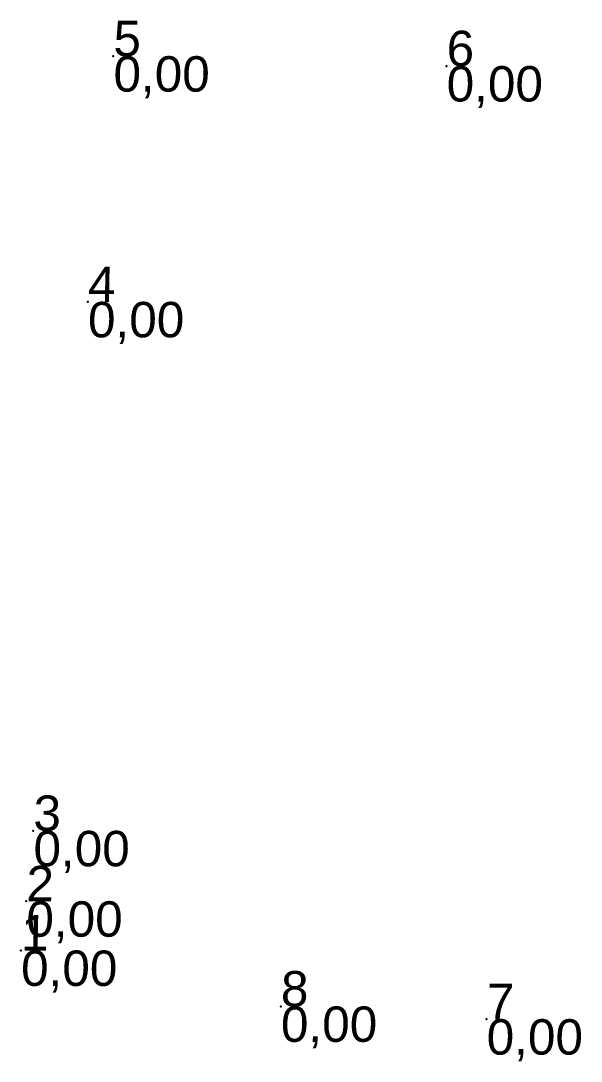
# Model space of a CAD drawing. Header units: metres. Extents: x 584732 to 606137, y 2257469 to 2286410.
# Drawn here: x 596176.53 to 596192.36, y 2272399.84 to 2272429.23 of the extents above; entities that cross this region are included whole.
import ezdxf
from ezdxf.enums import TextEntityAlignment as Align

# ---------------------------------------------------------------- set-up
doc = ezdxf.new("R2010")
doc.units = ezdxf.units.M
doc.header["$MEASUREMENT"] = 0
for name, color, linetype in [('diem', 2, 'Continuous'), ('Docao', 22, 'Continuous'), ('Tendiem', 7, 'Continuous')]:
    doc.layers.add(name, color=color, linetype=linetype)
doc.styles.add('VnArial', font='txt')

msp = doc.modelspace()

# ---------------------------------------------------------------- linework, layer by layer
at = {"layer": 'diem'}
for p in [(596179.14, 2272428.23), (596179.14, 2272428.23), (596188.55, 2272427.95), (596188.55, 2272427.95), (596178.42, 2272421.29), (596178.42, 2272421.29), (596176.88, 2272406.35), (596176.88, 2272406.35), (596176.68, 2272404.36), (596176.68, 2272404.36), (596176.53, 2272402.97), (596176.53, 2272402.97), (596183.87, 2272401.39), (596183.87, 2272401.39), (596189.68, 2272401.03), (596189.68, 2272401.03)]:
    msp.add_point(p, dxfattribs=at)

# ---------------------------------------------------------------- texts
at = {"layer": 'Docao', "style": 'VnArial', "oblique": 1}
for p in [(596179.14, 2272428.23), (596179.14, 2272428.23), (596188.55, 2272427.95), (596188.55, 2272427.95), (596178.42, 2272421.29), (596178.42, 2272421.29), (596176.88, 2272406.35), (596176.88, 2272406.35), (596176.68, 2272404.36), (596176.68, 2272404.36), (596176.53, 2272402.97), (596176.53, 2272402.97), (596183.87, 2272401.39), (596183.87, 2272401.39), (596189.68, 2272401.03), (596189.68, 2272401.03)]:
    msp.add_text('0,00', height=1, dxfattribs=at).set_placement(p, align=Align.TOP_LEFT)
at = {"layer": 'Tendiem', "style": 'VnArial', "oblique": 1}
for s, p in [('5', (596179.14, 2272428.23)), ('5', (596179.14, 2272428.23)), ('6', (596188.55, 2272427.95)), ('6', (596188.55, 2272427.95)), ('4', (596178.42, 2272421.29)), ('4', (596178.42, 2272421.29)), ('3', (596176.88, 2272406.35)), ('3', (596176.88, 2272406.35)), ('2', (596176.68, 2272404.36)), ('2', (596176.68, 2272404.36)), ('1', (596176.53, 2272402.97)), ('1', (596176.53, 2272402.97)), ('8', (596183.87, 2272401.39)), ('8', (596183.87, 2272401.39)), ('7', (596189.68, 2272401.03)), ('7', (596189.68, 2272401.03))]:
    msp.add_text(s, height=1, dxfattribs=at).set_placement(p)

doc.saveas('drawing.dxf')
